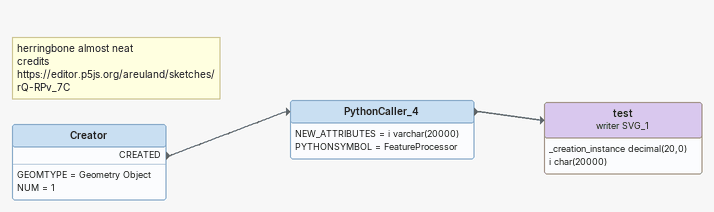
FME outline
Note: herringbone almost neat / credits / https://editor.p5js.org/areuland/sketches/rQ-RPv_7C
Creator
    GEOMTYPE = Geometry Object
    NUM = 1
    CREATED -> PythonCaller_4
PythonCaller_4
    NEW_ATTRIBUTES = i varchar(20000)
    PYTHONSYMBOL = FeatureProcessor
    -> test (writer SVG_1)
test (writer SVG_1)
    attributes: _creation_instance decimal(20,0), i char(20000)
